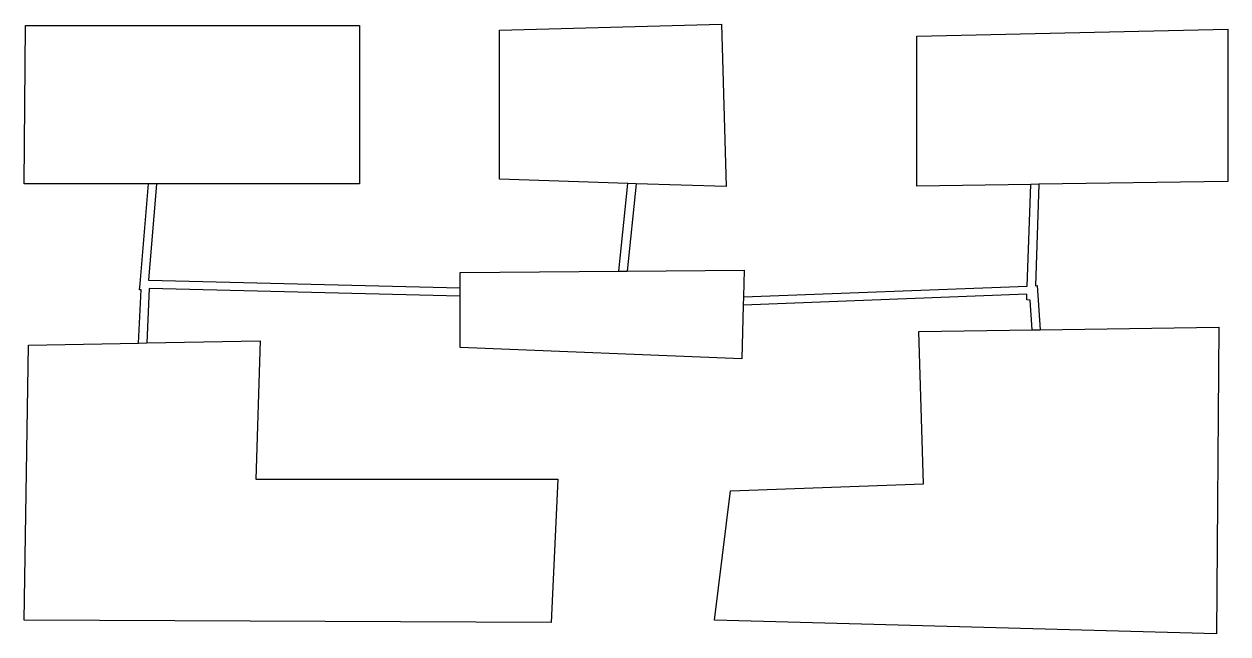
# Model space of a CAD drawing. Header units: metres. Extents: x -120 to 175, y -69 to 81.
import ezdxf

# ---------------------------------------------------------------- set-up
doc = ezdxf.new("R2010")
doc.units = ezdxf.units.M
for name, color, linetype, true_color in [('hcd_building_invisible', 6, 'Continuous', 0xfb00e8), ('hcd_building_outline', 1, 'Continuous', 0xff0000), ('hcd_doors', 178, 'Continuous', 0x000000)]:
    doc.layers.add(name, color=color, linetype=linetype, true_color=true_color)

msp = doc.modelspace()

# ---------------------------------------------------------------- linework, layer by layer
at = {"layer": 'hcd_building_invisible'}
for points in [[(-87.9, 41.53), (-89.9, 41.53)], [(29.76, 41.53), (27.76, 41.59)], [(128.57, 41.37), (126.57, 41.34)], [(25.53, 20.07), (27.55, 20.09)], [(-13.39, 13.97), (-13.39, 15.97)], [(56.1, 13.75), (56.04, 11.74)], [(126.91, 5.69), (128.92, 5.72)], [(-92.29, 2.45), (-90.28, 2.49)]]:
    msp.add_lwpolyline(points, dxfattribs=at)
at = {"layer": 'hcd_building_outline'}
msp.add_lwpolyline([(-120.38, 41.53), (-120.01, 80.29), (-38.11, 80.29), (-38.11, 41.53), (-87.9, 41.53), (-89.85, 17.86), (-13.39, 15.97), (-13.39, 19.76), (25.53, 20.07), (27.76, 41.59), (-3.75, 42.63), (-3.75, 79.19), (50.73, 80.65), (51.83, 40.8), (29.76, 41.53), (27.55, 20.09), (56.26, 20.32), (56.1, 13.75), (125.73, 16.43), (126.57, 41.34), (98.62, 40.93), (98.62, 77.71), (174.96, 79.39), (174.96, 42.05), (128.57, 41.37), (127.73, 16.51), (128.2, 16.53), (128.92, 5.72), (172.73, 6.38), (172.18, -68.85), (49.02, -65.5), (52.92, -33.74), (100.29, -32.07), (99.17, 5.27), (126.91, 5.69), (126.43, 13), (125.61, 13.03), (125.66, 14.43), (56.04, 11.74), (55.71, -1.42), (-13.39, 1.37), (-13.39, 13.97), (-89.68, 15.86), (-90.28, 2.49), (-62.43, 3.04), (-63.55, -30.95), (10.57, -30.95), (8.9, -66.06), (-120.39, -65.5), (-119.28, 1.93), (-92.29, 2.45), (-91.7, 15.5), (-92.05, 15.53), (-91.93, 16.96), (-89.9, 41.53)], close=True, dxfattribs=at)
at = {"layer": 'hcd_doors'}
for points in [[(-87.9, 41.53), (-89.9, 41.53)], [(29.76, 41.53), (27.76, 41.59)], [(128.57, 41.37), (126.57, 41.34)], [(25.53, 20.07), (27.55, 20.09)], [(-13.39, 13.97), (-13.39, 15.97)], [(56.1, 13.75), (56.04, 11.74)], [(126.91, 5.69), (128.92, 5.72)], [(-92.29, 2.45), (-90.28, 2.49)]]:
    msp.add_lwpolyline(points, dxfattribs=at)

doc.saveas('drawing.dxf')
